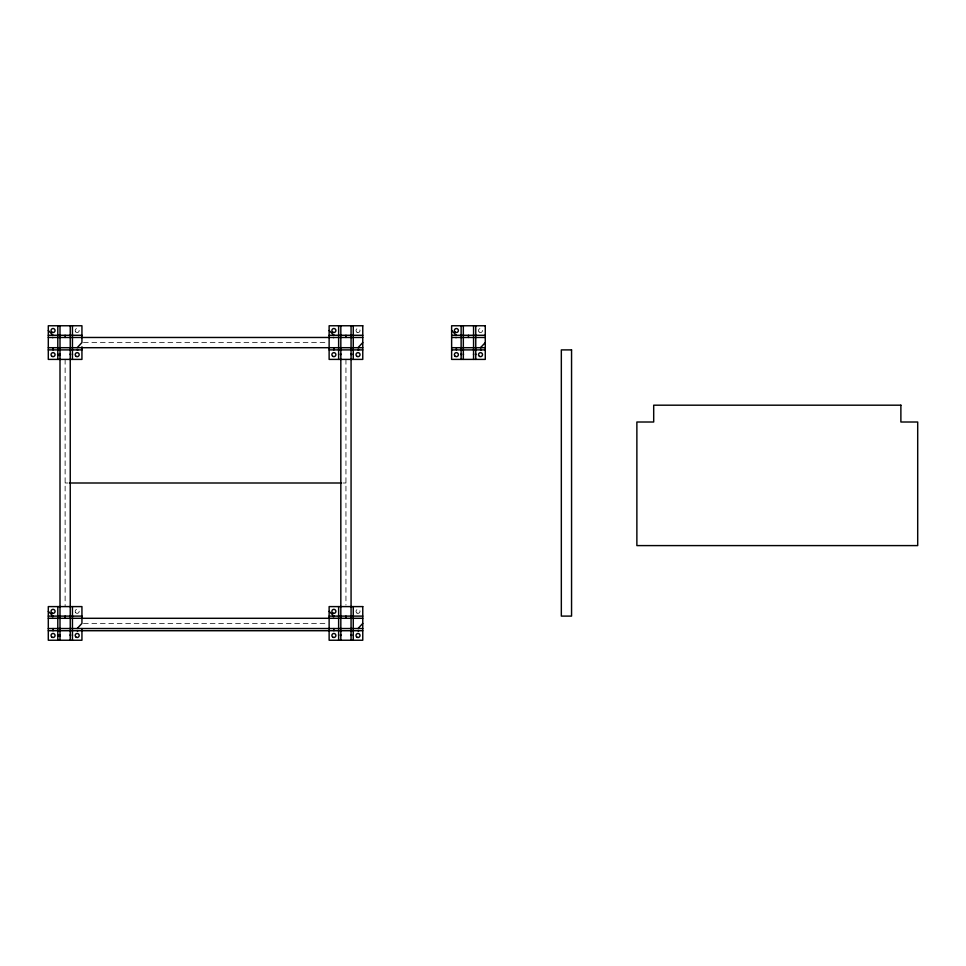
<?xml version="1.0" encoding="UTF-8"?>
<svg xmlns="http://www.w3.org/2000/svg" width="966" height="966" viewBox="0 0 966 966"><rect width="100%" height="100%" fill="white"/><g stroke="black" fill="none" stroke-linecap="round" stroke-linejoin="round"><path stroke-width="0.72" stroke-dasharray="4.83 3.62" d="M83.45 342.58L327.619 342.58M65.12 483L68.127 483M342.942 483L345.949 483M83.45 623.42L327.619 623.42M345.949 359.4L345.949 605.09M65.12 359.4L65.12 606.6M479.088 331.942A2.017 2.017 0 0 0 482.457 331.036A2.017 2.017 0 0 0 479.993 328.573A2.017 2.017 0 0 0 479.088 331.942M357.009 613.084A2.017 2.017 0 0 0 360.028 611.345A2.017 2.017 0 0 0 357.009 609.606A2.017 2.017 0 0 0 357.009 613.084M75.771 612.77A2.017 2.017 0 0 0 79.127 611.864A2.017 2.017 0 0 0 76.664 609.401A2.017 2.017 0 0 0 75.771 612.77M357.009 332.256A2.017 2.017 0 0 0 360.028 330.517A2.017 2.017 0 0 0 357.009 328.778A2.017 2.017 0 0 0 357.009 332.256M75.771 331.942A2.017 2.017 0 0 0 79.127 331.036A2.017 2.017 0 0 0 76.664 328.573A2.017 2.017 0 0 0 75.771 331.942"/><path stroke-width="1.45" d="M53.045 337.557L52.333 337.557M77.92 349.897L77.183 349.897M52.321 616.103L53.058 616.103L48.3 611.345M53.058 618.3L52.321 618.3M77.908 630.822L77.195 630.822M333.149 335.274L333.777 335.009M333.874 337.557L333.161 337.557M358.748 349.897L358.012 349.897M333.149 616.103L333.777 615.837M333.886 618.3L333.149 618.3M358.736 630.822L358.024 630.822M455.65 335.274L456.375 335.274L451.629 330.517M456.363 337.557L455.662 337.557M481.249 349.897L480.513 349.897M480.561 347.519L481.249 347.7M77.183 347.7L81.941 342.58L81.941 325.759L48.3 325.759L48.3 359.4L81.941 359.4L81.941 346.794M77.183 628.528L81.941 623.42L81.941 606.6L48.3 606.6L48.3 640.241L81.941 640.241L81.941 628.528M362.769 342.58L358.012 347.7L358.748 347.7M480.513 347.7L485.27 342.58M362.769 623.42L358.012 628.528L358.748 628.528M70.24 353.918L70.24 354.655M461.132 353.918L461.132 354.655M463.426 354.643L463.426 353.93M473.569 353.918L473.569 354.655M70.24 634.747L70.24 635.483M57.803 353.918C56.233 355.114 61.389 355.283 60.097 353.93M72.438 354.655L72.438 353.918M338.631 353.918L338.631 354.655M340.829 354.655L340.829 353.918M351.069 353.918L351.069 354.655M353.266 354.655L353.266 353.918M475.755 354.655L475.755 353.918M57.803 634.747C56.209 635.906 61.401 636.135 60.097 634.759M72.438 635.483L72.438 634.747M338.631 634.747L338.631 635.483M340.829 635.483L340.829 634.747M351.069 634.747L351.069 635.483M353.266 635.483L353.266 634.747M48.3 335.274L81.941 335.274M329.128 335.274L362.769 335.274M451.629 335.274L485.27 335.274M48.3 337.472L362.769 337.472M451.629 337.472L485.27 337.472M48.3 347.7L362.769 347.7M451.629 347.7L485.27 347.7M48.3 349.897L81.941 349.897M329.128 349.897L362.769 349.897M451.629 349.897L485.27 349.897M57.803 355.379L60.001 355.379M69.624 483L341.445 483M48.3 616.103L81.941 616.103M329.128 616.103L362.769 616.103M48.3 618.3L362.769 618.3M48.3 628.528L362.769 628.528M48.3 630.726L362.769 630.726M57.803 636.208L60.001 636.208M329.128 330.517L333.886 335.274M48.3 330.517L53.058 335.274M329.128 611.345L333.886 616.103M475.755 325.759L475.755 359.4M473.569 325.759L473.569 359.4M468.45 335.274L468.45 337.472M463.33 325.759L463.33 359.4M461.132 325.759L461.132 359.4M456.375 347.7L456.375 349.897M353.266 325.759L353.266 359.4M353.266 606.6L353.266 640.241M351.069 325.759L351.069 640.241M345.949 335.274L345.949 337.472M345.949 616.103L345.949 618.3M340.829 325.759L340.829 640.241M338.631 325.759L338.631 359.4M338.631 606.6L338.631 640.241M333.886 347.7L333.886 349.897M333.886 628.528L333.886 630.726M72.438 325.759L72.438 359.4M72.438 606.6L72.438 640.241M70.24 325.759L70.24 640.241M65.12 335.274L65.12 337.472M65.12 616.103L65.12 618.3M60.001 325.759L60.001 640.241M57.803 325.759L57.803 359.4M57.803 606.6L57.803 640.241M53.058 347.7L53.058 349.897M53.058 628.528L53.058 630.726M362.769 325.759L329.128 325.759L329.128 359.4L362.769 359.4L362.769 325.759M485.27 325.759L451.629 325.759L451.629 359.4L485.27 359.4L485.27 325.759M571.558 349.897L561.331 349.897L561.331 616.103L571.558 616.103L571.558 349.897M900.88 405.189L653.692 405.189L653.692 422.009L636.872 422.009L636.872 545.597L917.7 545.597L917.7 422.009L900.88 422.009L900.88 405.189M362.769 606.6L329.128 606.6L329.128 640.241L362.769 640.241L362.769 606.6M479.51 356.394A2.017 2.017 0 0 0 482.529 354.655A2.017 2.017 0 0 0 479.51 352.916A2.017 2.017 0 0 0 479.51 356.394M455.372 332.256A2.017 2.017 0 0 0 458.391 330.517A2.017 2.017 0 0 0 455.372 328.778A2.017 2.017 0 0 0 455.372 332.256M454.962 356.08A2.017 2.017 0 0 0 458.319 355.174A2.017 2.017 0 0 0 455.855 352.711A2.017 2.017 0 0 0 454.962 356.08M357.009 637.222A2.017 2.017 0 0 0 360.028 635.483A2.017 2.017 0 0 0 357.009 633.744A2.017 2.017 0 0 0 357.009 637.222M332.872 613.084A2.017 2.017 0 0 0 335.89 611.345A2.017 2.017 0 0 0 332.872 609.606A2.017 2.017 0 0 0 332.872 613.084M332.872 637.222A2.017 2.017 0 0 0 335.89 635.483A2.017 2.017 0 0 0 332.872 633.744A2.017 2.017 0 0 0 332.872 637.222M76.181 637.222A2.017 2.017 0 0 0 79.2 635.483A2.017 2.017 0 0 0 76.181 633.744A2.017 2.017 0 0 0 76.181 637.222M52.043 613.084A2.017 2.017 0 0 0 55.062 611.345A2.017 2.017 0 0 0 52.043 609.606A2.017 2.017 0 0 0 52.043 613.084M52.043 637.222A2.017 2.017 0 0 0 55.062 635.483A2.017 2.017 0 0 0 52.043 633.744A2.017 2.017 0 0 0 52.043 637.222M357.009 356.394A2.017 2.017 0 0 0 360.028 354.655A2.017 2.017 0 0 0 357.009 352.916A2.017 2.017 0 0 0 357.009 356.394M332.872 332.256A2.017 2.017 0 0 0 335.89 330.517A2.017 2.017 0 0 0 332.872 328.778A2.017 2.017 0 0 0 332.872 332.256M332.872 356.394A2.017 2.017 0 0 0 335.89 354.655A2.017 2.017 0 0 0 332.872 352.916A2.017 2.017 0 0 0 332.872 356.394M76.181 356.394A2.017 2.017 0 0 0 79.2 354.655A2.017 2.017 0 0 0 76.181 352.916A2.017 2.017 0 0 0 76.181 356.394M52.043 332.256A2.017 2.017 0 0 0 55.062 330.517A2.017 2.017 0 0 0 52.043 328.778A2.017 2.017 0 0 0 52.043 332.256M52.043 356.394A2.017 2.017 0 0 0 55.062 354.655A2.017 2.017 0 0 0 52.043 352.916A2.017 2.017 0 0 0 52.043 356.394"/></g></svg>
